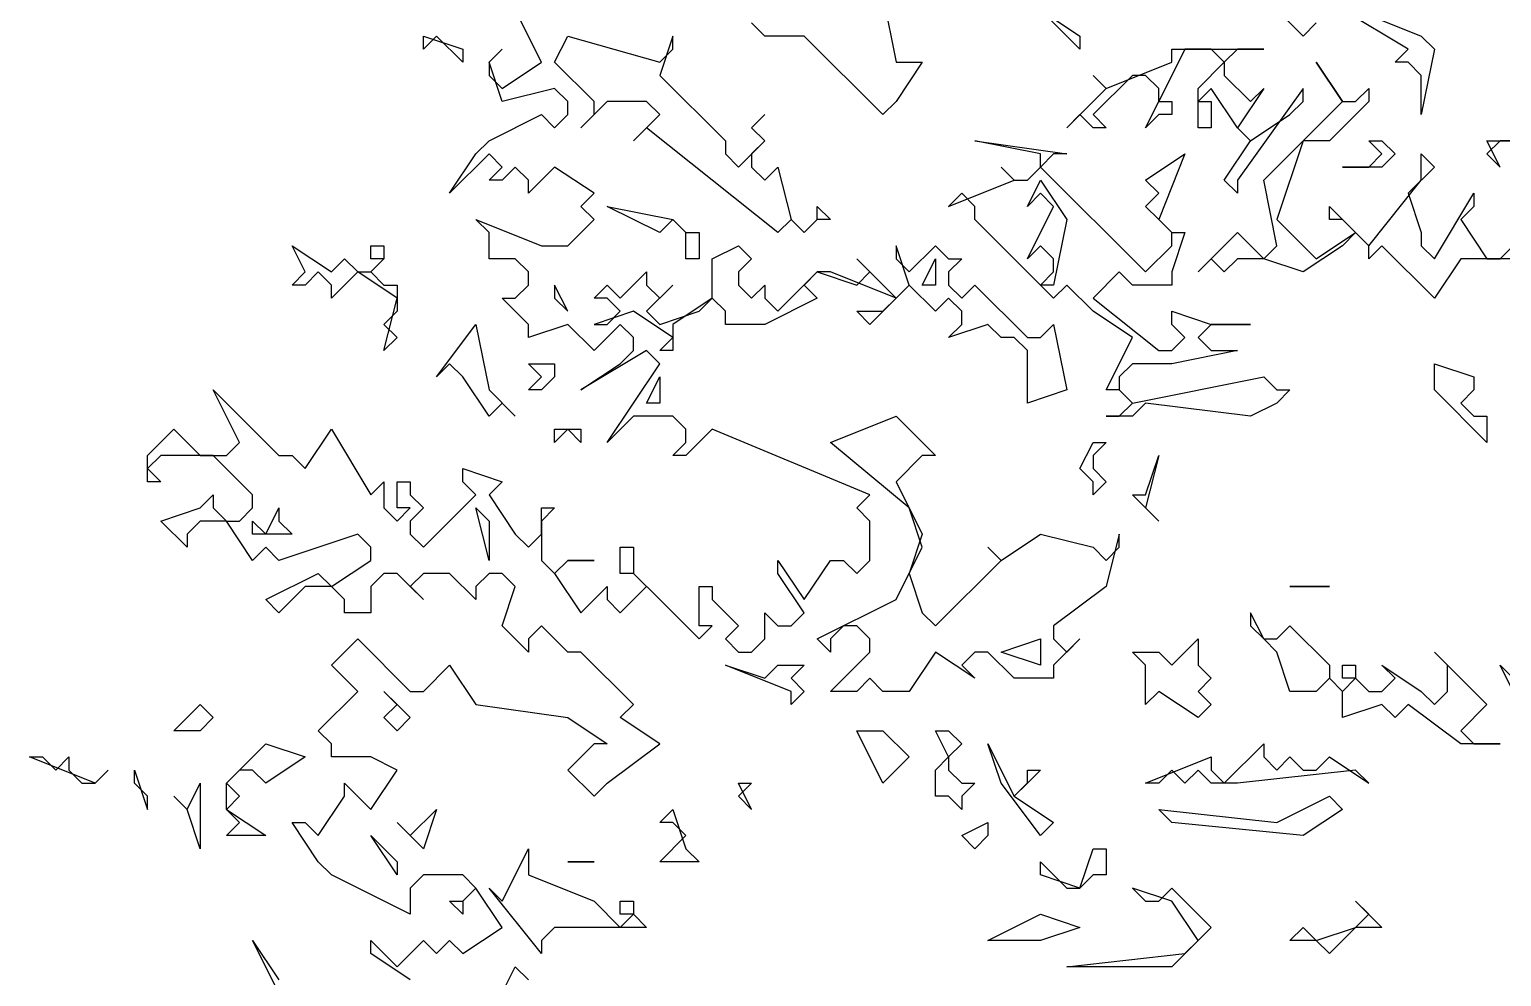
# Model space of a CAD drawing. Header units: millimetres. Extents: x 3633 to 4629, y 3430 to 3787.
# Drawn here: x 4508.91 to 4514.41, y 3722.71 to 3726.25 of the extents above; entities that cross this region are included whole.
import ezdxf

# ---------------------------------------------------------------- set-up
doc = ezdxf.new("R2010")
doc.units = ezdxf.units.MM

# ---------------------------------------------------------------- blocks, each defined once
blk = doc.blocks.new('Pine 3 Elev_133')
at = {"color": 0}
for p, q in [((-805.2, 6447.7), (-765.2, 6248.1)), ((-1305.2, 6248.1), (-1345.2, 6327.9)), ((-485.2, 6268.1), (-545.2, 6327.9)), ((-545.2, 6327.9), (-485.2, 6288)), ((-145.2, 6288), (-185.2, 6327.9)), ((14.8, 6268.1), (-85.2, 6327.9)), ((-65.2, 6327.9), (34.8, 6288)), ((-965.2, 6288), (-985.2, 6308)), ((-125.2, 6308), (-145.2, 6288)), ((-1465.2, 6288), (-1485.2, 6268.1)), ((-1485.2, 6268.1), (-1485.2, 6288)), ((-1485.2, 6288), (-1425.2, 6268.1)), ((-1425.2, 6248.1), (-1465.2, 6288)), ((-1285.2, 6248.1), (-1265.2, 6288)), ((-1265.2, 6288), (-1125.2, 6248.1)), ((-1105.2, 6288), (-1125.2, 6228.1)), ((-1105.2, 6268.1), (-1105.2, 6288)), ((-905.2, 6288), (-965.2, 6288)), ((-785.2, 6168.3), (-905.2, 6288)), ((-485.2, 6288), (-485.2, 6268.1)), ((34.8, 6288), (54.8, 6268.1)), ((-1425.2, 6268.1), (-1425.2, 6248.1)), ((-1385.2, 6248.1), (-1365.2, 6268.1)), ((-1365.2, 6268.1), (-1385.2, 6248.1)), ((-1125.2, 6248.1), (-1105.2, 6268.1)), ((-325.2, 6268.1), (-365.2, 6188.2)), ((-345.2, 6248.1), (-345.2, 6268.1)), ((-345.2, 6268.1), (-205.2, 6268.1)), ((-285.2, 6268.1), (-325.2, 6268.1)), ((-265.2, 6248.1), (-285.2, 6268.1)), ((-245.2, 6268.1), (-265.2, 6248.1)), ((-205.2, 6268.1), (-245.2, 6268.1)), ((-5.2, 6248.1), (14.8, 6268.1)), ((54.8, 6268.1), (34.8, 6168.3)), ((-1365.2, 6188.2), (-1385.2, 6248.1)), ((-1385.2, 6248.1), (-1385.2, 6228.1)), ((-1365.2, 6208.2), (-1305.2, 6248.1)), ((-1225.2, 6188.2), (-1285.2, 6248.1)), ((-725.2, 6248.1), (-765.2, 6188.2)), ((-765.2, 6248.1), (-725.2, 6248.1)), ((-445.2, 6208.2), (-345.2, 6248.1)), ((-305.2, 6208.2), (-265.2, 6248.1)), ((-265.2, 6248.1), (-265.2, 6228.1)), ((-85.2, 6188.2), (-125.2, 6248.1)), ((-125.2, 6248.1), (-85.2, 6188.2)), ((14.8, 6248.1), (-5.2, 6248.1)), ((34.8, 6228.1), (14.8, 6248.1)), ((-1385.2, 6228.1), (-1365.2, 6208.2)), ((-1125.2, 6228.1), (-1025.2, 6128.3)), ((-405.2, 6228.1), (-465.2, 6168.3)), ((-445.2, 6208.2), (-465.2, 6228.1)), ((-465.2, 6228.1), (-445.2, 6208.2)), ((-385.2, 6228.1), (-405.2, 6228.1)), ((-365.2, 6208.2), (-385.2, 6228.1)), ((-265.2, 6228.1), (-225.2, 6188.2)), ((34.8, 6168.3), (34.8, 6228.1)), ((-1285.2, 6208.2), (-1365.2, 6188.2)), ((-1265.2, 6188.2), (-1285.2, 6208.2)), ((-505.2, 6148.3), (-445.2, 6208.2)), ((-365.2, 6188.2), (-365.2, 6208.2)), ((-285.2, 6208.2), (-305.2, 6188.2)), ((-305.2, 6148.3), (-305.2, 6208.2)), ((-245.2, 6148.3), (-285.2, 6208.2)), ((-205.2, 6208.2), (-245.2, 6148.3)), ((-145.2, 6208.2), (-245.2, 6068.4)), ((-225.2, 6188.2), (-205.2, 6208.2)), ((-145.2, 6188.2), (-145.2, 6208.2)), ((-65.2, 6188.2), (-45.2, 6208.2)), ((-45.2, 6208.2), (-45.2, 6188.2)), ((-1385.2, 6128.3), (-1305.2, 6168.3)), ((-1305.2, 6168.3), (-1285.2, 6148.3)), ((-1285.2, 6148.3), (-1265.2, 6168.3)), ((-1265.2, 6168.3), (-1265.2, 6188.2)), ((-1205.2, 6188.2), (-1245.2, 6148.3)), ((-1245.2, 6148.3), (-1225.2, 6168.3)), ((-1225.2, 6168.3), (-1225.2, 6188.2)), ((-1145.2, 6188.2), (-1205.2, 6188.2)), ((-1165.2, 6128.3), (-1125.2, 6168.3)), ((-1125.2, 6168.3), (-1145.2, 6188.2)), ((-985.2, 6148.3), (-965.2, 6168.3)), ((-965.2, 6168.3), (-985.2, 6148.3)), ((-765.2, 6188.2), (-785.2, 6168.3)), ((-485.2, 6168.3), (-505.2, 6148.3)), ((-465.2, 6148.3), (-485.2, 6168.3)), ((-465.2, 6168.3), (-445.2, 6148.3)), ((-385.2, 6148.3), (-365.2, 6188.2)), ((-365.2, 6168.3), (-385.2, 6148.3)), ((-365.2, 6188.2), (-345.2, 6188.2)), ((-345.2, 6168.3), (-365.2, 6168.3)), ((-345.2, 6188.2), (-345.2, 6168.3)), ((-305.2, 6188.2), (-285.2, 6188.2)), ((-285.2, 6188.2), (-285.2, 6148.3)), ((-225.2, 6128.3), (-165.2, 6168.3)), ((-205.2, 6068.4), (-85.2, 6188.2)), ((-165.2, 6168.3), (-145.2, 6188.2)), ((-45.2, 6188.2), (-105.2, 6128.3)), ((-85.2, 6188.2), (-65.2, 6188.2)), ((-1145.2, 6148.3), (-1165.2, 6128.3)), ((-945.2, 5988.6), (-1145.2, 6148.3)), ((-965.2, 6128.3), (-985.2, 6148.3)), ((-985.2, 6148.3), (-965.2, 6128.3)), ((-445.2, 6148.3), (-465.2, 6148.3)), ((-285.2, 6148.3), (-305.2, 6148.3)), ((-245.2, 6148.3), (-225.2, 6128.3)), ((-225.2, 6128.3), (-245.2, 6148.3)), ((-1405.2, 6108.4), (-1385.2, 6128.3)), ((-1025.2, 6128.3), (-1025.2, 6108.4)), ((-1005.2, 6088.4), (-965.2, 6128.3)), ((-965.2, 6128.3), (-985.2, 6108.4)), ((-545.2, 6108.4), (-645.2, 6128.3)), ((-645.2, 6128.3), (-505.2, 6108.4)), ((-265.2, 6068.4), (-225.2, 6128.3)), ((-145.2, 6128.3), (-185.2, 6008.6)), ((-105.2, 6128.3), (-145.2, 6128.3)), ((-25.2, 6108.4), (-45.2, 6128.3)), ((-45.2, 6128.3), (-25.2, 6128.3)), ((-25.2, 6128.3), (-5.2, 6108.4)), ((154.8, 6128.3), (134.8, 6108.4)), ((154.8, 6088.4), (134.8, 6128.3)), ((134.8, 6128.3), (174.8, 6128.3)), ((174.8, 6128.3), (154.8, 6128.3)), ((-1385.2, 6108.4), (-1445.2, 6048.5)), ((-1445.2, 6048.5), (-1405.2, 6108.4)), ((-1365.2, 6088.4), (-1385.2, 6108.4)), ((-1025.2, 6108.4), (-1005.2, 6088.4)), ((-985.2, 6108.4), (-985.2, 6088.4)), ((-525.2, 6108.4), (-545.2, 6088.4)), ((-545.2, 6088.4), (-545.2, 6108.4)), ((-505.2, 6108.4), (-525.2, 6108.4)), ((-385.2, 6068.4), (-325.2, 6108.4)), ((-325.2, 6108.4), (-365.2, 6008.6)), ((-45.2, 6088.4), (-25.2, 6108.4)), ((-5.2, 6108.4), (-25.2, 6088.4)), ((34.8, 6068.4), (34.8, 6108.4)), ((34.8, 6108.4), (54.8, 6088.4)), ((134.8, 6108.4), (154.8, 6088.4)), ((-1385.2, 6068.4), (-1365.2, 6088.4)), ((-1345.2, 6088.4), (-1365.2, 6068.4)), ((-1325.2, 6068.4), (-1345.2, 6088.4)), ((-1285.2, 6088.4), (-1325.2, 6048.5)), ((-1225.2, 6048.5), (-1285.2, 6088.4)), ((-985.2, 6088.4), (-965.2, 6068.4)), ((-965.2, 6068.4), (-945.2, 6088.4)), ((-945.2, 6088.4), (-925.2, 6008.6)), ((-585.2, 6068.4), (-605.2, 6088.4)), ((-605.2, 6088.4), (-585.2, 6068.4)), ((-565.2, 6068.4), (-545.2, 6088.4)), ((-545.2, 6088.4), (-385.2, 5928.7)), ((-25.2, 6088.4), (-85.2, 6088.4)), ((-85.2, 6088.4), (-45.2, 6088.4)), ((54.8, 6088.4), (14.8, 6048.5)), ((-1365.2, 6068.4), (-1385.2, 6068.4)), ((-1325.2, 6048.5), (-1325.2, 6068.4)), ((-685.2, 6028.5), (-585.2, 6068.4)), ((-585.2, 6068.4), (-565.2, 6068.4)), ((-565.2, 6028.5), (-545.2, 6068.4)), ((-545.2, 6068.4), (-505.2, 6008.6)), ((-365.2, 6048.5), (-385.2, 6068.4)), ((-245.2, 6048.5), (-265.2, 6068.4)), ((-245.2, 6068.4), (-245.2, 6048.5)), ((-185.2, 5968.6), (-205.2, 6068.4)), ((-45.2, 5968.6), (34.8, 6068.4)), ((-1245.2, 6028.5), (-1225.2, 6048.5)), ((-665.2, 6048.5), (-685.2, 6028.5)), ((-645.2, 6028.5), (-665.2, 6048.5)), ((-545.2, 6048.5), (-565.2, 6028.5)), ((-525.2, 6028.5), (-545.2, 6048.5)), ((-385.2, 6028.5), (-365.2, 6048.5)), ((14.8, 6048.5), (34.8, 5988.6)), ((54.8, 5948.7), (114.8, 6048.5)), ((114.8, 6048.5), (114.8, 6028.5)), ((-1225.2, 6008.6), (-1245.2, 6028.5)), ((-1125.2, 5988.6), (-1205.2, 6028.5)), ((-1205.2, 6028.5), (-1105.2, 6008.6)), ((-885.2, 6008.6), (-885.2, 6028.5)), ((-885.2, 6028.5), (-865.2, 6008.6)), ((-645.2, 6008.6), (-645.2, 6028.5)), ((-565.2, 5948.7), (-525.2, 6028.5)), ((-365.2, 6008.6), (-385.2, 6028.5)), ((-105.2, 6008.6), (-105.2, 6028.5)), ((-105.2, 6028.5), (-45.2, 5968.6)), ((114.8, 6028.5), (94.8, 6008.6)), ((-1385.2, 5988.6), (-1405.2, 6008.6)), ((-1405.2, 6008.6), (-1305.2, 5968.6)), ((-1385.2, 5948.7), (-1385.2, 5988.6)), ((-1265.2, 5968.6), (-1225.2, 6008.6)), ((-1105.2, 6008.6), (-1125.2, 5988.6)), ((-1085.2, 5988.6), (-1105.2, 6008.6)), ((-1105.2, 6008.6), (-1085.2, 5988.6)), ((-1085.2, 5988.6), (-1065.2, 5988.6)), ((-1085.2, 5948.7), (-1085.2, 5988.6)), ((-1065.2, 5988.6), (-1065.2, 5948.7)), ((-925.2, 6008.6), (-945.2, 5988.6)), ((-925.2, 6008.6), (-905.2, 5988.6)), ((-905.2, 5988.6), (-925.2, 6008.6)), ((-905.2, 5988.6), (-885.2, 6008.6)), ((-885.2, 6008.6), (-905.2, 5988.6)), ((-865.2, 6008.6), (-885.2, 6008.6)), ((-525.2, 5888.8), (-645.2, 6008.6)), ((-505.2, 6008.6), (-525.2, 5908.7)), ((-345.2, 5988.6), (-365.2, 6008.6)), ((-365.2, 6008.6), (-345.2, 5988.6)), ((-345.2, 5968.6), (-345.2, 5988.6)), ((-345.2, 5988.6), (-325.2, 5988.6)), ((-325.2, 5988.6), (-345.2, 5928.7)), ((-305.2, 5928.7), (-245.2, 5988.6)), ((-245.2, 5988.6), (-205.2, 5948.7)), ((-185.2, 6008.6), (-125.2, 5948.7)), ((-125.2, 5948.7), (-65.2, 5988.6)), ((-85.2, 6008.6), (-105.2, 6008.6)), ((-65.2, 5988.6), (-85.2, 6008.6)), ((-65.2, 5988.6), (-85.2, 5968.6)), ((-45.2, 5968.6), (-65.2, 5988.6)), ((34.8, 5988.6), (34.8, 5968.6)), ((94.8, 6008.6), (134.8, 5948.7)), ((-1665.2, 5928.7), (-1685.2, 5968.6)), ((-1685.2, 5968.6), (-1625.2, 5928.7)), ((-1565.2, 5948.7), (-1565.2, 5968.6)), ((-1565.2, 5968.6), (-1545.2, 5968.6)), ((-1545.2, 5968.6), (-1545.2, 5948.7)), ((-1305.2, 5968.6), (-1265.2, 5968.6)), ((-1045.2, 5948.7), (-1005.2, 5968.6)), ((-1005.2, 5968.6), (-985.2, 5948.7)), ((-745.2, 5908.7), (-765.2, 5968.6)), ((-765.2, 5968.6), (-765.2, 5948.7)), ((-745.2, 5928.7), (-705.2, 5968.6)), ((-705.2, 5968.6), (-685.2, 5948.7)), ((-545.2, 5968.6), (-565.2, 5948.7)), ((-525.2, 5948.7), (-545.2, 5968.6)), ((-385.2, 5928.7), (-345.2, 5968.6)), ((-205.2, 5948.7), (-185.2, 5968.6)), ((-85.2, 5968.6), (-145.2, 5928.7)), ((-25.2, 5968.6), (-45.2, 5948.7)), ((-45.2, 5948.7), (-45.2, 5968.6)), ((54.8, 5888.8), (-25.2, 5968.6)), ((34.8, 5968.6), (54.8, 5948.7)), ((154.8, 5948.7), (174.8, 5968.6)), ((-1625.2, 5928.7), (-1605.2, 5948.7)), ((-1605.2, 5948.7), (-1585.2, 5928.7)), ((-1565.2, 5928.7), (-1545.2, 5948.7)), ((-1545.2, 5948.7), (-1565.2, 5948.7)), ((-1545.2, 5948.7), (-1565.2, 5928.7)), ((-1345.2, 5948.7), (-1385.2, 5948.7)), ((-1325.2, 5928.7), (-1345.2, 5948.7)), ((-1065.2, 5948.7), (-1085.2, 5948.7)), ((-1045.2, 5888.8), (-1045.2, 5948.7)), ((-985.2, 5948.7), (-1005.2, 5928.7)), ((-805.2, 5928.7), (-825.2, 5948.7)), ((-825.2, 5948.7), (-765.2, 5888.8)), ((-765.2, 5948.7), (-745.2, 5928.7)), ((-725.2, 5908.7), (-705.2, 5948.7)), ((-705.2, 5948.7), (-705.2, 5908.7)), ((-685.2, 5948.7), (-665.2, 5948.7)), ((-665.2, 5948.7), (-685.2, 5928.7)), ((-525.2, 5928.7), (-525.2, 5948.7)), ((-285.2, 5948.7), (-305.2, 5928.7)), ((-265.2, 5928.7), (-285.2, 5948.7)), ((-245.2, 5948.7), (-265.2, 5928.7)), ((-205.2, 5948.7), (-245.2, 5948.7)), ((-145.2, 5928.7), (-205.2, 5948.7)), ((94.8, 5948.7), (54.8, 5888.8)), ((194.8, 5948.7), (94.8, 5948.7)), ((134.8, 5948.7), (154.8, 5948.7)), ((-1685.2, 5908.7), (-1665.2, 5928.7)), ((-1645.2, 5928.7), (-1665.2, 5908.7)), ((-1625.2, 5908.7), (-1645.2, 5928.7)), ((-1585.2, 5928.7), (-1625.2, 5888.8)), ((-1585.2, 5928.7), (-1565.2, 5928.7)), ((-1525.2, 5888.8), (-1585.2, 5928.7)), ((-1565.2, 5928.7), (-1545.2, 5908.7)), ((-1325.2, 5908.7), (-1325.2, 5928.7)), ((-1185.2, 5888.8), (-1145.2, 5928.7)), ((-1145.2, 5928.7), (-1145.2, 5908.7)), ((-1005.2, 5928.7), (-1005.2, 5908.7)), ((-945.2, 5868.8), (-885.2, 5928.7)), ((-885.2, 5928.7), (-905.2, 5908.7)), ((-885.2, 5928.7), (-825.2, 5908.7)), ((-865.2, 5928.7), (-885.2, 5928.7)), ((-765.2, 5888.8), (-865.2, 5928.7)), ((-825.2, 5908.7), (-805.2, 5928.7)), ((-685.2, 5928.7), (-685.2, 5908.7)), ((-545.2, 5908.7), (-525.2, 5928.7)), ((-425.2, 5928.7), (-465.2, 5888.8)), ((-405.2, 5908.7), (-425.2, 5928.7)), ((-345.2, 5928.7), (-345.2, 5908.7)), ((-1665.2, 5908.7), (-1685.2, 5908.7)), ((-1625.2, 5888.8), (-1625.2, 5908.7)), ((-1545.2, 5908.7), (-1525.2, 5908.7)), ((-1525.2, 5908.7), (-1525.2, 5868.8)), ((-1345.2, 5888.8), (-1325.2, 5908.7)), ((-1265.2, 5868.8), (-1285.2, 5908.7)), ((-1285.2, 5908.7), (-1285.2, 5888.8)), ((-1225.2, 5888.8), (-1205.2, 5908.7)), ((-1205.2, 5908.7), (-1185.2, 5888.8)), ((-1145.2, 5908.7), (-1125.2, 5888.8)), ((-1105.2, 5908.7), (-1145.2, 5868.8)), ((-1125.2, 5888.8), (-1105.2, 5908.7)), ((-1005.2, 5908.7), (-985.2, 5888.8)), ((-985.2, 5888.8), (-965.2, 5908.7)), ((-965.2, 5908.7), (-965.2, 5888.8)), ((-905.2, 5908.7), (-885.2, 5888.8)), ((-745.2, 5908.7), (-805.2, 5848.9)), ((-765.2, 5888.8), (-745.2, 5908.7)), ((-705.2, 5868.8), (-745.2, 5908.7)), ((-705.2, 5908.7), (-725.2, 5908.7)), ((-685.2, 5908.7), (-665.2, 5888.8)), ((-665.2, 5888.8), (-645.2, 5908.7)), ((-645.2, 5908.7), (-565.2, 5828.9)), ((-525.2, 5908.7), (-545.2, 5908.7)), ((-505.2, 5908.7), (-525.2, 5888.8)), ((-465.2, 5868.8), (-505.2, 5908.7)), ((-345.2, 5908.7), (-405.2, 5908.7)), ((-1545.2, 5808.9), (-1525.2, 5888.8)), ((-1325.2, 5848.9), (-1365.2, 5888.8)), ((-1365.2, 5888.8), (-1345.2, 5888.8)), ((-1285.2, 5888.8), (-1265.2, 5868.8)), ((-1205.2, 5888.8), (-1225.2, 5888.8)), ((-1185.2, 5868.8), (-1205.2, 5888.8)), ((-1045.2, 5888.8), (-1105.2, 5848.9)), ((-1065.2, 5868.8), (-1045.2, 5888.8)), ((-1025.2, 5868.8), (-1045.2, 5888.8)), ((-965.2, 5888.8), (-945.2, 5868.8)), ((-885.2, 5888.8), (-965.2, 5848.9)), ((-785.2, 5868.8), (-765.2, 5888.8)), ((-685.2, 5888.8), (-705.2, 5868.8)), ((-665.2, 5868.8), (-685.2, 5888.8)), ((-465.2, 5888.8), (-365.2, 5808.9)), ((-1525.2, 5868.8), (-1545.2, 5848.9)), ((-1165.2, 5868.8), (-1225.2, 5848.9)), ((-1205.2, 5848.9), (-1185.2, 5868.8)), ((-1105.2, 5828.9), (-1165.2, 5868.8)), ((-1145.2, 5868.8), (-1125.2, 5848.9)), ((-1125.2, 5848.9), (-1065.2, 5868.8)), ((-1025.2, 5848.9), (-1025.2, 5868.8)), ((-805.2, 5848.9), (-825.2, 5868.8)), ((-825.2, 5868.8), (-785.2, 5868.8)), ((-665.2, 5848.9), (-665.2, 5868.8)), ((-405.2, 5828.9), (-465.2, 5868.8)), ((-345.2, 5848.9), (-345.2, 5868.8)), ((-345.2, 5868.8), (-285.2, 5848.9)), ((-1545.2, 5848.9), (-1525.2, 5828.9)), ((-1465.2, 5769), (-1405.2, 5848.9)), ((-1405.2, 5848.9), (-1385.2, 5749)), ((-1265.2, 5848.9), (-1325.2, 5828.9)), ((-1325.2, 5828.9), (-1325.2, 5848.9)), ((-1225.2, 5808.9), (-1265.2, 5848.9)), ((-1185.2, 5848.9), (-1225.2, 5808.9)), ((-1225.2, 5848.9), (-1205.2, 5848.9)), ((-1165.2, 5828.9), (-1185.2, 5848.9)), ((-1105.2, 5848.9), (-1105.2, 5808.9)), ((-965.2, 5848.9), (-1025.2, 5848.9)), ((-625.2, 5848.9), (-685.2, 5828.9)), ((-685.2, 5828.9), (-665.2, 5848.9)), ((-605.2, 5828.9), (-625.2, 5848.9)), ((-545.2, 5828.9), (-525.2, 5848.9)), ((-525.2, 5848.9), (-505.2, 5749)), ((-325.2, 5828.9), (-345.2, 5848.9)), ((-285.2, 5848.9), (-305.2, 5828.9)), ((-285.2, 5848.9), (-225.2, 5848.9)), ((-225.2, 5848.9), (-285.2, 5848.9)), ((-1525.2, 5828.9), (-1545.2, 5808.9)), ((-1145.2, 5808.9), (-1245.2, 5749)), ((-1185.2, 5789), (-1165.2, 5808.9)), ((-1165.2, 5808.9), (-1165.2, 5828.9)), ((-1125.2, 5789), (-1145.2, 5808.9)), ((-1125.2, 5808.9), (-1105.2, 5828.9)), ((-1105.2, 5808.9), (-1125.2, 5808.9)), ((-585.2, 5828.9), (-605.2, 5828.9)), ((-565.2, 5808.9), (-585.2, 5828.9)), ((-565.2, 5828.9), (-545.2, 5828.9)), ((-565.2, 5729.1), (-565.2, 5808.9)), ((-445.2, 5749), (-405.2, 5828.9)), ((-365.2, 5808.9), (-345.2, 5808.9)), ((-345.2, 5808.9), (-325.2, 5828.9)), ((-245.2, 5808.9), (-345.2, 5789)), ((-305.2, 5828.9), (-285.2, 5808.9)), ((-285.2, 5808.9), (-245.2, 5808.9)), ((-1445.2, 5789), (-1465.2, 5769)), ((-1425.2, 5769), (-1445.2, 5789)), ((-1305.2, 5769), (-1325.2, 5789)), ((-1325.2, 5789), (-1285.2, 5789)), ((-1285.2, 5789), (-1285.2, 5769)), ((-1245.2, 5749), (-1185.2, 5789)), ((-1205.2, 5669.2), (-1125.2, 5789)), ((-405.2, 5789), (-425.2, 5769)), ((-345.2, 5789), (-405.2, 5789)), ((54.8, 5749), (54.8, 5789)), ((54.8, 5789), (114.8, 5769)), ((-1385.2, 5709.1), (-1425.2, 5769)), ((-1325.2, 5749), (-1305.2, 5769)), ((-1285.2, 5769), (-1305.2, 5749)), ((-1145.2, 5729.1), (-1125.2, 5769)), ((-1125.2, 5769), (-1125.2, 5729.1)), ((-425.2, 5769), (-425.2, 5749)), ((-405.2, 5729.1), (-205.2, 5769)), ((-205.2, 5769), (-185.2, 5749)), ((114.8, 5769), (114.8, 5749)), ((-1765.2, 5669.2), (-1805.2, 5749)), ((-1805.2, 5749), (-1705.2, 5649.2)), ((-1385.2, 5749), (-1345.2, 5709.1)), ((-1305.2, 5749), (-1325.2, 5749)), ((-505.2, 5749), (-565.2, 5729.1)), ((-425.2, 5749), (-445.2, 5749)), ((-425.2, 5749), (-405.2, 5729.1)), ((-405.2, 5729.1), (-425.2, 5749)), ((-185.2, 5749), (-165.2, 5749)), ((-165.2, 5749), (-185.2, 5729.1)), ((134.8, 5669.2), (54.8, 5749)), ((114.8, 5749), (94.8, 5729.1)), ((-1365.2, 5729.1), (-1385.2, 5709.1)), ((-1345.2, 5709.1), (-1365.2, 5729.1)), ((-1125.2, 5729.1), (-1145.2, 5729.1)), ((-425.2, 5709.1), (-405.2, 5729.1)), ((-385.2, 5729.1), (-405.2, 5709.1)), ((-225.2, 5709.1), (-385.2, 5729.1)), ((-185.2, 5729.1), (-225.2, 5709.1)), ((94.8, 5729.1), (114.8, 5709.1)), ((-1165.2, 5709.1), (-1205.2, 5669.2)), ((-1105.2, 5709.1), (-1165.2, 5709.1)), ((-1085.2, 5689.2), (-1105.2, 5709.1)), ((-865.2, 5669.2), (-765.2, 5709.1)), ((-765.2, 5709.1), (-705.2, 5649.2)), ((-405.2, 5709.1), (-445.2, 5709.1)), ((-445.2, 5709.1), (-425.2, 5709.1)), ((114.8, 5709.1), (134.8, 5709.1)), ((134.8, 5709.1), (134.8, 5669.2)), ((-1905.2, 5649.2), (-1865.2, 5689.2)), ((-1865.2, 5689.2), (-1825.2, 5649.2)), ((-1665.2, 5629.3), (-1625.2, 5689.2)), ((-1625.2, 5689.2), (-1565.2, 5589.4)), ((-1265.2, 5689.2), (-1285.2, 5669.2)), ((-1285.2, 5669.2), (-1285.2, 5689.2)), ((-1285.2, 5689.2), (-1245.2, 5689.2)), ((-1245.2, 5669.2), (-1265.2, 5689.2)), ((-1245.2, 5689.2), (-1245.2, 5669.2)), ((-1045.2, 5689.2), (-1085.2, 5649.2)), ((-1085.2, 5669.2), (-1085.2, 5689.2)), ((-805.2, 5589.4), (-1045.2, 5689.2)), ((-1785.2, 5649.2), (-1765.2, 5669.2)), ((-1105.2, 5649.2), (-1085.2, 5669.2)), ((-745.2, 5569.4), (-865.2, 5669.2)), ((-485.2, 5629.3), (-465.2, 5669.2)), ((-465.2, 5669.2), (-445.2, 5669.2)), ((-445.2, 5669.2), (-465.2, 5649.2)), ((-1885.2, 5649.2), (-1905.2, 5629.3)), ((-1905.2, 5609.3), (-1905.2, 5649.2)), ((-1905.2, 5629.3), (-1885.2, 5609.3)), ((-1805.2, 5649.2), (-1885.2, 5649.2)), ((-1825.2, 5649.2), (-1785.2, 5649.2)), ((-1745.2, 5589.4), (-1805.2, 5649.2)), ((-1705.2, 5649.2), (-1685.2, 5649.2)), ((-1685.2, 5649.2), (-1665.2, 5629.3)), ((-1425.2, 5609.3), (-1425.2, 5629.3)), ((-1425.2, 5629.3), (-1365.2, 5609.3)), ((-1085.2, 5649.2), (-1105.2, 5649.2)), ((-725.2, 5649.2), (-765.2, 5609.3)), ((-705.2, 5649.2), (-725.2, 5649.2)), ((-465.2, 5609.3), (-485.2, 5629.3)), ((-465.2, 5649.2), (-465.2, 5629.3)), ((-465.2, 5629.3), (-445.2, 5609.3)), ((-385.2, 5589.4), (-365.2, 5649.2)), ((-365.2, 5649.2), (-385.2, 5569.4)), ((-1885.2, 5609.3), (-1905.2, 5609.3)), ((-1565.2, 5589.4), (-1545.2, 5609.3)), ((-1545.2, 5609.3), (-1545.2, 5569.4)), ((-1525.2, 5569.4), (-1525.2, 5609.3)), ((-1525.2, 5609.3), (-1505.2, 5609.3)), ((-1505.2, 5609.3), (-1505.2, 5589.4)), ((-1405.2, 5589.4), (-1425.2, 5609.3)), ((-1365.2, 5609.3), (-1385.2, 5589.4)), ((-765.2, 5609.3), (-725.2, 5529.5)), ((-445.2, 5609.3), (-465.2, 5589.4)), ((-465.2, 5589.4), (-465.2, 5609.3)), ((-1825.2, 5569.4), (-1805.2, 5589.4)), ((-1805.2, 5589.4), (-1805.2, 5569.4)), ((-1745.2, 5569.4), (-1745.2, 5589.4)), ((-1505.2, 5589.4), (-1485.2, 5569.4)), ((-1485.2, 5509.5), (-1405.2, 5589.4)), ((-1385.2, 5589.4), (-1345.2, 5529.5)), ((-825.2, 5569.4), (-805.2, 5589.4)), ((-365.2, 5549.4), (-405.2, 5589.4)), ((-405.2, 5589.4), (-385.2, 5589.4)), ((-1885.2, 5549.4), (-1825.2, 5569.4)), ((-1805.2, 5569.4), (-1785.2, 5549.4)), ((-1765.2, 5549.4), (-1745.2, 5569.4)), ((-1725.2, 5529.5), (-1705.2, 5569.4)), ((-1705.2, 5569.4), (-1705.2, 5549.4)), ((-1545.2, 5569.4), (-1525.2, 5549.4)), ((-1525.2, 5549.4), (-1505.2, 5569.4)), ((-1505.2, 5569.4), (-1525.2, 5569.4)), ((-1485.2, 5569.4), (-1505.2, 5549.4)), ((-1385.2, 5489.5), (-1405.2, 5569.4)), ((-1405.2, 5569.4), (-1385.2, 5549.4)), ((-1305.2, 5529.5), (-1305.2, 5569.4)), ((-1305.2, 5569.4), (-1285.2, 5569.4)), ((-1285.2, 5569.4), (-1305.2, 5549.4)), ((-805.2, 5549.4), (-825.2, 5569.4)), ((-725.2, 5509.5), (-745.2, 5569.4)), ((-385.2, 5569.4), (-365.2, 5549.4)), ((-1845.2, 5509.5), (-1885.2, 5549.4)), ((-1825.2, 5549.4), (-1845.2, 5529.5)), ((-1785.2, 5549.4), (-1825.2, 5549.4)), ((-1745.2, 5489.5), (-1785.2, 5549.4)), ((-1785.2, 5549.4), (-1765.2, 5549.4)), ((-1745.2, 5529.5), (-1745.2, 5549.4)), ((-1745.2, 5549.4), (-1725.2, 5529.5)), ((-1705.2, 5549.4), (-1685.2, 5529.5)), ((-1505.2, 5549.4), (-1505.2, 5529.5)), ((-1385.2, 5549.4), (-1385.2, 5489.5)), ((-1305.2, 5549.4), (-1305.2, 5489.5)), ((-805.2, 5489.5), (-805.2, 5549.4)), ((-1845.2, 5529.5), (-1845.2, 5509.5)), ((-1685.2, 5529.5), (-1745.2, 5529.5)), ((-1585.2, 5529.5), (-1705.2, 5489.5)), ((-1565.2, 5509.5), (-1585.2, 5529.5)), ((-1505.2, 5529.5), (-1485.2, 5509.5)), ((-1345.2, 5529.5), (-1325.2, 5509.5)), ((-1325.2, 5509.5), (-1305.2, 5529.5)), ((-725.2, 5529.5), (-745.2, 5469.6)), ((-605.2, 5489.5), (-545.2, 5529.5)), ((-545.2, 5529.5), (-465.2, 5509.5)), ((-425.2, 5529.5), (-445.2, 5449.6)), ((-425.2, 5509.5), (-425.2, 5529.5)), ((-1725.2, 5509.5), (-1745.2, 5489.5)), ((-1705.2, 5489.5), (-1725.2, 5509.5)), ((-1565.2, 5489.5), (-1565.2, 5509.5)), ((-1185.2, 5469.6), (-1185.2, 5509.5)), ((-1185.2, 5509.5), (-1165.2, 5509.5)), ((-1165.2, 5509.5), (-1165.2, 5469.6)), ((-765.2, 5429.7), (-725.2, 5509.5)), ((-605.2, 5489.5), (-625.2, 5509.5)), ((-625.2, 5509.5), (-605.2, 5489.5)), ((-465.2, 5509.5), (-445.2, 5489.5)), ((-445.2, 5489.5), (-425.2, 5509.5)), ((-1625.2, 5449.6), (-1565.2, 5489.5)), ((-1305.2, 5489.5), (-1285.2, 5469.6)), ((-1285.2, 5469.6), (-1265.2, 5489.5)), ((-1265.2, 5489.5), (-1285.2, 5469.6)), ((-1265.2, 5489.5), (-1225.2, 5489.5)), ((-1225.2, 5489.5), (-1265.2, 5489.5)), ((-945.2, 5469.6), (-945.2, 5489.5)), ((-945.2, 5489.5), (-905.2, 5429.7)), ((-905.2, 5429.7), (-865.2, 5489.5)), ((-865.2, 5489.5), (-845.2, 5489.5)), ((-845.2, 5489.5), (-825.2, 5469.6)), ((-825.2, 5469.6), (-805.2, 5489.5)), ((-705.2, 5389.7), (-605.2, 5489.5)), ((-1725.2, 5429.7), (-1645.2, 5469.6)), ((-1665.2, 5449.6), (-1705.2, 5409.7)), ((-1625.2, 5449.6), (-1665.2, 5449.6)), ((-1645.2, 5469.6), (-1625.2, 5449.6)), ((-1605.2, 5429.7), (-1625.2, 5449.6)), ((-1545.2, 5469.6), (-1565.2, 5449.6)), ((-1565.2, 5449.6), (-1565.2, 5409.7)), ((-1525.2, 5469.6), (-1545.2, 5469.6)), ((-1485.2, 5429.7), (-1525.2, 5469.6)), ((-1485.2, 5469.6), (-1505.2, 5449.6)), ((-1505.2, 5449.6), (-1485.2, 5429.7)), ((-1445.2, 5469.6), (-1485.2, 5469.6)), ((-1405.2, 5429.7), (-1445.2, 5469.6)), ((-1385.2, 5469.6), (-1405.2, 5449.6)), ((-1405.2, 5449.6), (-1405.2, 5429.7)), ((-1365.2, 5469.6), (-1385.2, 5469.6)), ((-1345.2, 5449.6), (-1365.2, 5469.6)), ((-1365.2, 5389.7), (-1345.2, 5449.6)), ((-1285.2, 5469.6), (-1245.2, 5409.7)), ((-1245.2, 5409.7), (-1205.2, 5449.6)), ((-1205.2, 5449.6), (-1205.2, 5429.7)), ((-1165.2, 5469.6), (-1185.2, 5469.6)), ((-1185.2, 5409.7), (-1145.2, 5449.6)), ((-1145.2, 5449.6), (-1165.2, 5469.6)), ((-1165.2, 5469.6), (-1125.2, 5429.7)), ((-1065.2, 5389.7), (-1065.2, 5449.6)), ((-1065.2, 5449.6), (-1045.2, 5449.6)), ((-1045.2, 5449.6), (-1045.2, 5429.7)), ((-905.2, 5409.7), (-945.2, 5469.6)), ((-745.2, 5469.6), (-725.2, 5409.7)), ((-445.2, 5449.6), (-525.2, 5389.7)), ((-165.2, 5449.6), (-105.2, 5449.6)), ((-105.2, 5449.6), (-165.2, 5449.6)), ((-1705.2, 5409.7), (-1725.2, 5429.7)), ((-1605.2, 5409.7), (-1605.2, 5429.7)), ((-1205.2, 5429.7), (-1185.2, 5409.7)), ((-1125.2, 5429.7), (-1065.2, 5369.8)), ((-1045.2, 5429.7), (-1005.2, 5389.7)), ((-885.2, 5369.8), (-765.2, 5429.7)), ((-1565.2, 5409.7), (-1605.2, 5409.7)), ((-965.2, 5369.8), (-965.2, 5409.7)), ((-965.2, 5409.7), (-945.2, 5389.7)), ((-925.2, 5389.7), (-905.2, 5409.7)), ((-725.2, 5409.7), (-705.2, 5389.7)), ((-205.2, 5369.8), (-225.2, 5409.7)), ((-225.2, 5409.7), (-225.2, 5389.7)), ((-1325.2, 5349.8), (-1365.2, 5389.7)), ((-1305.2, 5389.7), (-1325.2, 5369.8)), ((-1265.2, 5349.8), (-1305.2, 5389.7)), ((-1065.2, 5369.8), (-1045.2, 5389.7)), ((-1045.2, 5389.7), (-1065.2, 5389.7)), ((-1005.2, 5389.7), (-1025.2, 5369.8)), ((-945.2, 5389.7), (-925.2, 5389.7)), ((-845.2, 5389.7), (-865.2, 5369.8)), ((-825.2, 5389.7), (-845.2, 5389.7)), ((-805.2, 5369.8), (-825.2, 5389.7)), ((-525.2, 5389.7), (-525.2, 5369.8)), ((-225.2, 5389.7), (-205.2, 5369.8)), ((-185.2, 5369.8), (-165.2, 5389.7)), ((-165.2, 5389.7), (-105.2, 5329.8)), ((-1625.2, 5329.8), (-1585.2, 5369.8)), ((-1585.2, 5369.8), (-1505.2, 5289.9)), ((-1325.2, 5369.8), (-1325.2, 5349.8)), ((-1025.2, 5369.8), (-1005.2, 5349.8)), ((-985.2, 5349.8), (-965.2, 5369.8)), ((-865.2, 5349.8), (-885.2, 5369.8)), ((-865.2, 5369.8), (-865.2, 5349.8)), ((-805.2, 5349.8), (-805.2, 5369.8)), ((-605.2, 5349.8), (-545.2, 5369.8)), ((-545.2, 5369.8), (-545.2, 5329.8)), ((-525.2, 5369.8), (-505.2, 5349.8)), ((-485.2, 5369.8), (-525.2, 5329.8)), ((-505.2, 5349.8), (-485.2, 5369.8)), ((-345.2, 5329.8), (-305.2, 5369.8)), ((-305.2, 5369.8), (-305.2, 5329.8)), ((-205.2, 5369.8), (-185.2, 5369.8)), ((-185.2, 5349.8), (-205.2, 5369.8)), ((-1245.2, 5349.8), (-1265.2, 5349.8)), ((-1165.2, 5270), (-1245.2, 5349.8)), ((-1005.2, 5349.8), (-985.2, 5349.8)), ((-865.2, 5289.9), (-805.2, 5349.8)), ((-705.2, 5349.8), (-745.2, 5289.9)), ((-645.2, 5309.9), (-705.2, 5349.8)), ((-645.2, 5349.8), (-665.2, 5329.8)), ((-625.2, 5349.8), (-645.2, 5349.8)), ((-585.2, 5309.9), (-625.2, 5349.8)), ((-545.2, 5329.8), (-605.2, 5349.8)), ((-385.2, 5329.8), (-405.2, 5349.8)), ((-405.2, 5349.8), (-365.2, 5349.8)), ((-365.2, 5349.8), (-345.2, 5329.8)), ((-165.2, 5289.9), (-185.2, 5349.8)), ((74.8, 5329.8), (54.8, 5349.8)), ((54.8, 5349.8), (134.8, 5270)), ((-1585.2, 5289.9), (-1625.2, 5329.8)), ((-1485.2, 5289.9), (-1445.2, 5329.8)), ((-1445.2, 5329.8), (-1405.2, 5270)), ((-925.2, 5289.9), (-1025.2, 5329.8)), ((-1025.2, 5329.8), (-965.2, 5309.9)), ((-965.2, 5309.9), (-945.2, 5329.8)), ((-945.2, 5329.8), (-905.2, 5329.8)), ((-905.2, 5329.8), (-925.2, 5309.9)), ((-665.2, 5329.8), (-645.2, 5309.9)), ((-525.2, 5329.8), (-525.2, 5309.9)), ((-385.2, 5270), (-385.2, 5329.8)), ((-305.2, 5329.8), (-285.2, 5309.9)), ((-105.2, 5329.8), (-105.2, 5309.9)), ((-85.2, 5309.9), (-85.2, 5329.8)), ((-85.2, 5329.8), (-65.2, 5329.8)), ((-65.2, 5329.8), (-65.2, 5309.9)), ((-5.2, 5309.9), (-25.2, 5329.8)), ((-25.2, 5329.8), (34.8, 5289.9)), ((74.8, 5289.9), (74.8, 5329.8)), ((174.8, 5289.9), (154.8, 5329.8)), ((154.8, 5329.8), (174.8, 5309.9)), ((-925.2, 5309.9), (-905.2, 5289.9)), ((-805.2, 5309.9), (-825.2, 5289.9)), ((-785.2, 5289.9), (-805.2, 5309.9)), ((-525.2, 5309.9), (-585.2, 5309.9)), ((-285.2, 5309.9), (-305.2, 5289.9)), ((-105.2, 5309.9), (-125.2, 5289.9)), ((-105.2, 5309.9), (-85.2, 5289.9)), ((-85.2, 5289.9), (-105.2, 5309.9)), ((-85.2, 5289.9), (-65.2, 5309.9)), ((-65.2, 5309.9), (-85.2, 5309.9)), ((-65.2, 5309.9), (-45.2, 5289.9)), ((-25.2, 5289.9), (-5.2, 5309.9)), ((-1865.2, 5230), (-1825.2, 5270)), ((-1825.2, 5270), (-1805.2, 5250)), ((-1645.2, 5230), (-1585.2, 5289.9)), ((-1525.2, 5270), (-1545.2, 5289.9)), ((-1545.2, 5289.9), (-1505.2, 5250)), ((-1545.2, 5250), (-1525.2, 5270)), ((-1505.2, 5289.9), (-1485.2, 5289.9)), ((-1405.2, 5270), (-1265.2, 5250)), ((-1185.2, 5250), (-1165.2, 5270)), ((-905.2, 5289.9), (-925.2, 5270)), ((-925.2, 5270), (-925.2, 5289.9)), ((-825.2, 5289.9), (-865.2, 5289.9)), ((-745.2, 5289.9), (-785.2, 5289.9)), ((-365.2, 5289.9), (-385.2, 5270)), ((-305.2, 5250), (-365.2, 5289.9)), ((-305.2, 5289.9), (-285.2, 5270)), ((-285.2, 5270), (-305.2, 5250)), ((-125.2, 5289.9), (-165.2, 5289.9)), ((-85.2, 5250), (-85.2, 5289.9)), ((-25.2, 5270), (-85.2, 5250)), ((-45.2, 5289.9), (-25.2, 5289.9)), ((-5.2, 5250), (-25.2, 5270)), ((14.8, 5270), (-5.2, 5250)), ((94.8, 5210.1), (14.8, 5270)), ((34.8, 5289.9), (54.8, 5270)), ((54.8, 5270), (74.8, 5289.9)), ((134.8, 5270), (94.8, 5230)), ((-1805.2, 5250), (-1825.2, 5230)), ((-1525.2, 5230), (-1545.2, 5250)), ((-1505.2, 5250), (-1525.2, 5230)), ((-1265.2, 5250), (-1205.2, 5210.1)), ((-1125.2, 5210.1), (-1185.2, 5250)), ((-1825.2, 5230), (-1865.2, 5230)), ((-1625.2, 5210.1), (-1645.2, 5230)), ((-785.2, 5150.2), (-825.2, 5230)), ((-825.2, 5230), (-785.2, 5230)), ((-785.2, 5230), (-745.2, 5190.1)), ((-685.2, 5190.1), (-705.2, 5230)), ((-705.2, 5230), (-685.2, 5230)), ((-685.2, 5230), (-665.2, 5210.1)), ((94.8, 5230), (114.8, 5210.1)), ((-1785.2, 5150.2), (-1725.2, 5210.1)), ((-1725.2, 5210.1), (-1665.2, 5190.1)), ((-1625.2, 5190.1), (-1625.2, 5210.1)), ((-1225.2, 5210.1), (-1265.2, 5170.2)), ((-1205.2, 5210.1), (-1225.2, 5210.1)), ((-1205.2, 5150.2), (-1125.2, 5210.1)), ((-665.2, 5210.1), (-685.2, 5190.1)), ((-605.2, 5150.2), (-625.2, 5210.1)), ((-625.2, 5210.1), (-585.2, 5130.2)), ((-265.2, 5150.2), (-205.2, 5210.1)), ((-205.2, 5210.1), (-205.2, 5190.1)), ((154.8, 5210.1), (94.8, 5210.1)), ((114.8, 5210.1), (154.8, 5210.1)), ((-1985.2, 5150.2), (-2085.2, 5190.1)), ((-2085.2, 5190.1), (-2065.2, 5190.1)), ((-2065.2, 5190.1), (-2045.2, 5170.2)), ((-2045.2, 5170.2), (-2025.2, 5190.1)), ((-2025.2, 5190.1), (-2025.2, 5170.2)), ((-1665.2, 5190.1), (-1725.2, 5150.2)), ((-1565.2, 5190.1), (-1625.2, 5190.1)), ((-1525.2, 5170.2), (-1565.2, 5190.1)), ((-745.2, 5190.1), (-785.2, 5150.2)), ((-705.2, 5170.2), (-685.2, 5190.1)), ((-685.2, 5190.1), (-685.2, 5170.2)), ((-385.2, 5150.2), (-285.2, 5190.1)), ((-285.2, 5190.1), (-285.2, 5170.2)), ((-205.2, 5190.1), (-185.2, 5170.2)), ((-185.2, 5170.2), (-165.2, 5190.1)), ((-165.2, 5190.1), (-145.2, 5170.2)), ((-125.2, 5170.2), (-105.2, 5190.1)), ((-105.2, 5190.1), (-45.2, 5150.2)), ((-2025.2, 5170.2), (-2005.2, 5150.2)), ((-1985.2, 5150.2), (-1965.2, 5170.2)), ((-1965.2, 5170.2), (-1985.2, 5150.2)), ((-1925.2, 5150.2), (-1925.2, 5170.2)), ((-1925.2, 5170.2), (-1905.2, 5110.3)), ((-1765.2, 5170.2), (-1785.2, 5150.2)), ((-1745.2, 5170.2), (-1765.2, 5170.2)), ((-1725.2, 5150.2), (-1745.2, 5170.2)), ((-1565.2, 5110.3), (-1525.2, 5170.2)), ((-1265.2, 5170.2), (-1225.2, 5130.2)), ((-705.2, 5130.2), (-705.2, 5170.2)), ((-685.2, 5170.2), (-665.2, 5150.2)), ((-545.2, 5170.2), (-585.2, 5130.2)), ((-565.2, 5150.2), (-565.2, 5170.2)), ((-565.2, 5170.2), (-545.2, 5170.2)), ((-345.2, 5170.2), (-365.2, 5150.2)), ((-325.2, 5150.2), (-345.2, 5170.2)), ((-305.2, 5170.2), (-325.2, 5150.2)), ((-285.2, 5150.2), (-305.2, 5170.2)), ((-285.2, 5170.2), (-265.2, 5150.2)), ((-65.2, 5170.2), (-245.2, 5150.2)), ((-145.2, 5170.2), (-125.2, 5170.2)), ((-45.2, 5150.2), (-65.2, 5170.2)), ((-2005.2, 5150.2), (-1985.2, 5150.2)), ((-1905.2, 5130.2), (-1925.2, 5150.2)), ((-1845.2, 5110.3), (-1825.2, 5150.2)), ((-1825.2, 5150.2), (-1825.2, 5050.4)), ((-1785.2, 5150.2), (-1765.2, 5130.2)), ((-1785.2, 5110.3), (-1785.2, 5150.2)), ((-1605.2, 5130.2), (-1605.2, 5150.2)), ((-1605.2, 5150.2), (-1565.2, 5110.3)), ((-1225.2, 5130.2), (-1205.2, 5150.2)), ((-985.2, 5110.3), (-1005.2, 5150.2)), ((-1005.2, 5150.2), (-985.2, 5150.2)), ((-985.2, 5150.2), (-1005.2, 5130.2)), ((-665.2, 5150.2), (-645.2, 5150.2)), ((-645.2, 5150.2), (-665.2, 5130.2)), ((-545.2, 5070.3), (-605.2, 5150.2)), ((-585.2, 5130.2), (-565.2, 5150.2)), ((-365.2, 5150.2), (-385.2, 5150.2)), ((-245.2, 5150.2), (-285.2, 5150.2)), ((-1905.2, 5110.3), (-1905.2, 5130.2)), ((-1845.2, 5110.3), (-1865.2, 5130.2)), ((-1865.2, 5130.2), (-1845.2, 5110.3)), ((-1765.2, 5130.2), (-1785.2, 5110.3)), ((-1645.2, 5070.3), (-1605.2, 5130.2)), ((-1005.2, 5130.2), (-985.2, 5110.3)), ((-685.2, 5130.2), (-705.2, 5130.2)), ((-665.2, 5110.3), (-685.2, 5130.2)), ((-665.2, 5130.2), (-665.2, 5110.3)), ((-585.2, 5130.2), (-525.2, 5090.3)), ((-185.2, 5090.3), (-105.2, 5130.2)), ((-105.2, 5130.2), (-85.2, 5110.3)), ((-1825.2, 5050.4), (-1845.2, 5110.3)), ((-1785.2, 5110.3), (-1725.2, 5070.3)), ((-1765.2, 5090.3), (-1785.2, 5110.3)), ((-1785.2, 5070.3), (-1765.2, 5090.3)), ((-1645.2, 5030.4), (-1685.2, 5090.3)), ((-1685.2, 5090.3), (-1665.2, 5090.3)), ((-1665.2, 5090.3), (-1645.2, 5070.3)), ((-1525.2, 5090.3), (-1505.2, 5070.3)), ((-1485.2, 5050.4), (-1525.2, 5090.3)), ((-1505.2, 5070.3), (-1465.2, 5110.3)), ((-1465.2, 5110.3), (-1485.2, 5050.4)), ((-1125.2, 5090.3), (-1105.2, 5110.3)), ((-1105.2, 5090.3), (-1125.2, 5090.3)), ((-1105.2, 5110.3), (-1085.2, 5050.4)), ((-1085.2, 5070.3), (-1105.2, 5090.3)), ((-665.2, 5070.3), (-625.2, 5090.3)), ((-625.2, 5090.3), (-625.2, 5070.3)), ((-525.2, 5090.3), (-545.2, 5070.3)), ((-345.2, 5090.3), (-365.2, 5110.3)), ((-365.2, 5110.3), (-185.2, 5090.3)), ((-145.2, 5070.3), (-345.2, 5090.3)), ((-85.2, 5110.3), (-145.2, 5070.3)), ((-1725.2, 5070.3), (-1785.2, 5070.3)), ((-1525.2, 5010.5), (-1565.2, 5070.3)), ((-1565.2, 5070.3), (-1525.2, 5030.4)), ((-1125.2, 5030.4), (-1085.2, 5070.3)), ((-645.2, 5050.4), (-665.2, 5070.3)), ((-625.2, 5070.3), (-645.2, 5050.4)), ((-1365.2, 4970.5), (-1325.2, 5050.4)), ((-1325.2, 5050.4), (-1325.2, 5010.5)), ((-1085.2, 5050.4), (-1065.2, 5030.4)), ((-485.2, 4990.5), (-465.2, 5050.4)), ((-465.2, 5050.4), (-445.2, 5050.4)), ((-445.2, 5050.4), (-445.2, 5010.5)), ((-1625.2, 5010.5), (-1645.2, 5030.4)), ((-1525.2, 5030.4), (-1525.2, 5010.5)), ((-1225.2, 5030.4), (-1265.2, 5030.4)), ((-1265.2, 5030.4), (-1225.2, 5030.4)), ((-1065.2, 5030.4), (-1125.2, 5030.4)), ((-545.2, 5010.5), (-545.2, 5030.4)), ((-545.2, 5030.4), (-505.2, 4990.5)), ((-1505.2, 4950.6), (-1625.2, 5010.5)), ((-1485.2, 5010.5), (-1505.2, 4990.5)), ((-1425.2, 5010.5), (-1485.2, 5010.5)), ((-1405.2, 4990.5), (-1425.2, 5010.5)), ((-1325.2, 5010.5), (-1225.2, 4970.5)), ((-485.2, 4990.5), (-545.2, 5010.5)), ((-465.2, 5010.5), (-485.2, 4990.5)), ((-445.2, 5010.5), (-465.2, 5010.5)), ((-1505.2, 4990.5), (-1505.2, 4950.6)), ((-1405.2, 4990.5), (-1425.2, 4970.5)), ((-1425.2, 4970.5), (-1405.2, 4990.5)), ((-1365.2, 4930.6), (-1405.2, 4990.5)), ((-1305.2, 4890.7), (-1385.2, 4990.5)), ((-1385.2, 4990.5), (-1365.2, 4970.5)), ((-505.2, 4990.5), (-485.2, 4990.5)), ((-345.2, 4970.5), (-405.2, 4990.5)), ((-405.2, 4990.5), (-385.2, 4970.5)), ((-365.2, 4970.5), (-345.2, 4990.5)), ((-345.2, 4990.5), (-285.2, 4930.6)), ((-1425.2, 4950.6), (-1445.2, 4970.5)), ((-1445.2, 4970.5), (-1425.2, 4970.5)), ((-1425.2, 4970.5), (-1425.2, 4950.6)), ((-1225.2, 4970.5), (-1185.2, 4930.6)), ((-1185.2, 4950.6), (-1185.2, 4970.5)), ((-1185.2, 4970.5), (-1165.2, 4970.5)), ((-1165.2, 4970.5), (-1165.2, 4950.6)), ((-385.2, 4970.5), (-365.2, 4970.5)), ((-305.2, 4910.6), (-345.2, 4970.5)), ((-45.2, 4950.6), (-65.2, 4970.5)), ((-65.2, 4970.5), (-25.2, 4930.6)), ((-1185.2, 4930.6), (-1165.2, 4950.6)), ((-1165.2, 4950.6), (-1185.2, 4950.6)), ((-1165.2, 4950.6), (-1145.2, 4930.6)), ((-625.2, 4910.6), (-545.2, 4950.6)), ((-545.2, 4950.6), (-485.2, 4930.6)), ((-65.2, 4930.6), (-45.2, 4950.6)), ((-1665.2, 4751), (-1745.2, 4910.6)), ((-1745.2, 4910.6), (-1705.2, 4850.8)), ((-1565.2, 4890.7), (-1565.2, 4910.6)), ((-1565.2, 4910.6), (-1525.2, 4870.7)), ((-1525.2, 4870.7), (-1485.2, 4910.6)), ((-1485.2, 4910.6), (-1465.2, 4890.7)), ((-1465.2, 4890.7), (-1445.2, 4910.6)), ((-1445.2, 4910.6), (-1425.2, 4890.7)), ((-1425.2, 4890.7), (-1365.2, 4930.6)), ((-1285.2, 4930.6), (-1305.2, 4910.6)), ((-1305.2, 4910.6), (-1305.2, 4890.7)), ((-1145.2, 4930.6), (-1285.2, 4930.6)), ((-545.2, 4910.6), (-625.2, 4910.6)), ((-485.2, 4930.6), (-545.2, 4910.6)), ((-285.2, 4930.6), (-345.2, 4870.7)), ((-325.2, 4890.7), (-305.2, 4910.6)), ((-165.2, 4910.6), (-145.2, 4930.6)), ((-125.2, 4910.6), (-165.2, 4910.6)), ((-145.2, 4930.6), (-125.2, 4910.6)), ((-125.2, 4910.6), (-65.2, 4930.6)), ((-105.2, 4890.7), (-125.2, 4910.6)), ((-65.2, 4930.6), (-105.2, 4890.7)), ((-25.2, 4930.6), (-65.2, 4930.6)), ((-1505.2, 4850.8), (-1565.2, 4890.7)), ((-505.2, 4870.7), (-325.2, 4890.7)), ((-1365.2, 4830.8), (-1345.2, 4870.7)), ((-1345.2, 4870.7), (-1325.2, 4850.8)), ((-345.2, 4870.7), (-505.2, 4870.7))]:
    blk.add_line(p, q, dxfattribs=at)

msp = doc.modelspace()

# ---------------------------------------------------------------- block references
at = {"color": 0, "xscale": 0.002454764377558604, "yscale": 0.002454764377558604, "zscale": 0.002454764377558604}
msp.add_blockref('Pine 3 Elev_133', (4514.0268, 3710.7902), dxfattribs=at)

doc.saveas('drawing.dxf')
